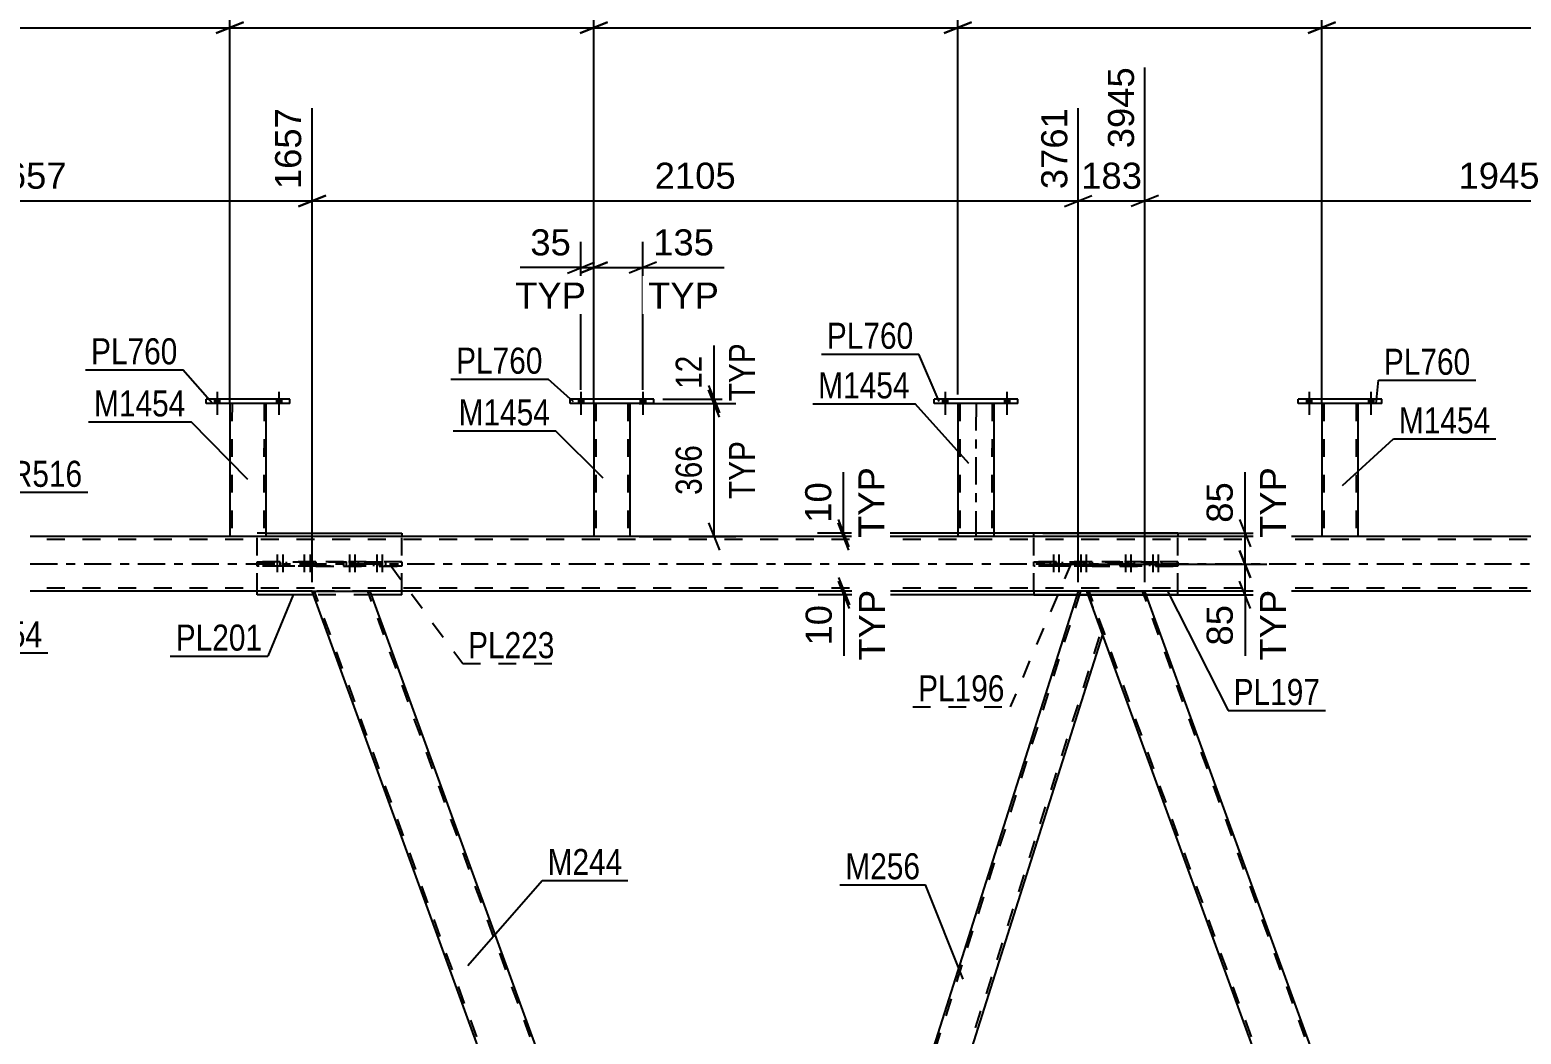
# Model space of a CAD drawing. Header units: millimetres. Extents: x -55 to 786, y -408 to 186.
# Drawn here: x 32 to 195.9, y -51.7 to 58.7 of the extents above; entities that cross this region are included whole.
import ezdxf

# ---------------------------------------------------------------- set-up
doc = ezdxf.new("R2010")
doc.units = ezdxf.units.MM
doc.linetypes.add('DXK_LINE_DOT2', pattern=[3.9198, 1.9599, -1.9599])
doc.linetypes.add('DXK_LINE_DOT3', pattern=[5.9187, 2.979, -0.9799, 0.9799, -0.9799])
doc.styles.add('Arial', font='ARIAL.TTF', dxfattribs={"height": 0.2})
doc.styles.add('Arial Narrow', font='ARIALN.TTF', dxfattribs={"height": 0.2})

# ---------------------------------------------------------------- blocks, each defined once
blk = doc.blocks.new('Bolt-318893114-2693 - 2647')
at = {"color": 1, "linetype": 'DXK_LINE_DOT2'}
for p, q in [((58.83, 0.23), (58.83, -0.25)), ((59.19, 1.03), (59.19, -2.17)), ((59.48, 0.23), (59.48, -0.25)), ((59.55, 0.23), (59.55, -0.25)), ((59.84, 1.03), (59.84, -2.17)), ((60.2, 0.23), (60.2, -0.25)), ((61.82, 0.23), (61.82, -0.25)), ((62.18, 1.03), (62.18, -2.17)), ((62.47, 0.23), (62.47, -0.25)), ((62.54, 0.23), (62.54, -0.25)), ((62.83, 1.03), (62.83, -2.17)), ((63.19, 0.23), (63.19, -0.25))]:
    blk.add_line(p, q, dxfattribs=at)
blk = doc.blocks.new('Part-318893114-2698 - 2647')
at = {"color": 2, "linetype": 'Continuous'}
for p, q in [((142.34, 3), (142.34, 3.39)), ((158.19, 3.39), (142.34, 3.39)), ((158.19, 3.39), (158.19, 3)), ((142.34, -3), (142.34, -3.41)), ((158.19, -3.41), (158.19, -3)), ((142.34, -3.41), (147.1, -3.41)), ((158.19, -3.41), (154.71, -3.41))]:
    blk.add_line(p, q, dxfattribs=at)
at = {"color": 7, "linetype": 'DXK_LINE_DOT2'}
for p, q in [((142.34, -3), (142.34, 3)), ((158.19, 3), (158.19, 2.95)), ((158.19, -3), (158.19, 2.95)), ((154.71, -3.41), (147.1, -3.41))]:
    blk.add_line(p, q, dxfattribs=at)
blk = doc.blocks.new('Bolt-318893114-2700 - 2647')
at = {"color": 1, "linetype": 'DXK_LINE_DOT2'}
for p, q in [((66.78, 0.23), (66.78, -0.25)), ((67.14, 1.03), (67.14, -1.97)), ((67.38, 0.23), (67.38, -0.25)), ((67.5, 0.23), (67.5, -0.25)), ((67.74, 1.03), (67.74, -1.97)), ((68.1, 0.23), (68.1, -0.25)), ((69.8, 0.23), (69.8, -0.25)), ((70.16, 1.03), (70.16, -1.97)), ((70.4, 0.23), (70.4, -0.25)), ((70.52, 0.23), (70.52, -0.25)), ((70.76, 1.03), (70.76, -1.97)), ((71.12, 0.23), (71.12, -0.25))]:
    blk.add_line(p, q, dxfattribs=at)
blk = doc.blocks.new('Bolt-318893114-2701 - 2647')
at = {"linetype": 'Continuous'}
for points in [[(52.32, 17.64), (52.88, 17.64), (52.88, 18.12), (52.32, 18.12)], [(52.32, 17.64), (52.88, 17.64), (52.88, 18.12), (52.32, 18.12)], [(59.12, 17.64), (59.68, 17.64), (59.68, 18.12), (59.12, 18.12)], [(59.12, 17.64), (59.68, 17.64), (59.68, 18.12), (59.12, 18.12)]]:
    blk.add_hatch(color=1, dxfattribs=at).paths.add_polyline_path(points)
at = {"color": 1, "linetype": 'Continuous'}
for p, q in [((52.32, 18.12), (52.32, 17.64)), ((52.32, 18.12), (52.32, 17.64)), ((52.6, 18.92), (52.6, 16.4)), ((52.6, 18.92), (52.6, 16.4)), ((52.88, 18.12), (52.88, 17.64)), ((52.88, 18.12), (52.88, 17.64)), ((59.12, 18.12), (59.12, 17.64)), ((59.12, 18.12), (59.12, 17.64)), ((59.4, 18.92), (59.4, 16.4)), ((59.4, 18.92), (59.4, 16.4)), ((59.68, 18.12), (59.68, 17.64)), ((59.68, 18.12), (59.68, 17.64))]:
    blk.add_line(p, q, dxfattribs=at)
blk = doc.blocks.new('Bolt-318893114-2702 - 2647')
at = {"color": 1, "linetype": 'DXK_LINE_DOT2'}
for p, q in [((144.14, 0.23), (144.14, -0.25)), ((144.5, 1.03), (144.5, -2.17)), ((144.75, 0.23), (144.75, -0.25)), ((144.86, 0.23), (144.86, -0.25)), ((145.11, 1.03), (145.11, -2.17)), ((145.47, 0.23), (145.47, -0.25)), ((147.16, 0.23), (147.16, -0.25)), ((147.52, 1.03), (147.52, -2.17)), ((147.76, 0.23), (147.76, -0.25)), ((147.88, 0.23), (147.88, -0.25)), ((148.12, 1.03), (148.12, -2.17)), ((148.48, 0.23), (148.48, -0.25))]:
    blk.add_line(p, q, dxfattribs=at)
blk = doc.blocks.new('Bolt-318893114-2703 - 2647')
at = {"linetype": 'Continuous'}
for points in [[(92.31, 17.64), (92.87, 17.64), (92.87, 18.12), (92.31, 18.12)], [(92.31, 17.64), (92.87, 17.64), (92.87, 18.12), (92.31, 18.12)], [(99.11, 17.64), (99.67, 17.64), (99.67, 18.12), (99.11, 18.12)], [(99.11, 17.64), (99.67, 17.64), (99.67, 18.12), (99.11, 18.12)]]:
    blk.add_hatch(color=1, dxfattribs=at).paths.add_polyline_path(points)
at = {"color": 1, "linetype": 'Continuous'}
for p, q in [((92.31, 18.12), (92.31, 17.64)), ((92.31, 18.12), (92.31, 17.64)), ((92.59, 18.92), (92.59, 16.4)), ((92.59, 18.92), (92.59, 16.4)), ((92.87, 18.12), (92.87, 17.64)), ((92.87, 18.12), (92.87, 17.64)), ((99.11, 18.12), (99.11, 17.64)), ((99.11, 18.12), (99.11, 17.64)), ((99.39, 18.92), (99.39, 16.4)), ((99.39, 18.92), (99.39, 16.4)), ((99.67, 18.12), (99.67, 17.64)), ((99.67, 18.12), (99.67, 17.64))]:
    blk.add_line(p, q, dxfattribs=at)
blk = doc.blocks.new('Bolt-318893114-2705 - 2647')
at = {"linetype": 'Continuous'}
for points in [[(132.32, 17.64), (132.88, 17.64), (132.88, 18.12), (132.32, 18.12)], [(132.32, 17.64), (132.88, 17.64), (132.88, 18.12), (132.32, 18.12)], [(139.12, 17.64), (139.68, 17.64), (139.68, 18.12), (139.12, 18.12)], [(139.12, 17.64), (139.68, 17.64), (139.68, 18.12), (139.12, 18.12)]]:
    blk.add_hatch(color=1, dxfattribs=at).paths.add_polyline_path(points)
at = {"color": 1, "linetype": 'Continuous'}
for p, q in [((132.32, 18.12), (132.32, 17.64)), ((132.32, 18.12), (132.32, 17.64)), ((132.6, 18.92), (132.6, 16.4)), ((132.6, 18.92), (132.6, 16.4)), ((132.88, 18.12), (132.88, 17.64)), ((132.88, 18.12), (132.88, 17.64)), ((139.12, 18.12), (139.12, 17.64)), ((139.12, 18.12), (139.12, 17.64)), ((139.4, 18.92), (139.4, 16.4)), ((139.4, 18.92), (139.4, 16.4)), ((139.68, 18.12), (139.68, 17.64)), ((139.68, 18.12), (139.68, 17.64))]:
    blk.add_line(p, q, dxfattribs=at)
blk = doc.blocks.new('Bolt-318893114-2710 - 2647')
at = {"color": 1, "linetype": 'DXK_LINE_DOT2'}
for p, q in [((152.05, 0.23), (152.05, -0.25)), ((152.41, 1.03), (152.41, -1.97)), ((152.65, 0.23), (152.65, -0.25)), ((152.77, 0.23), (152.77, -0.25)), ((153.01, 1.03), (153.01, -1.97)), ((153.37, 0.23), (153.37, -0.25)), ((155.07, 0.23), (155.07, -0.25)), ((155.43, 1.03), (155.43, -1.97)), ((155.67, 0.23), (155.67, -0.25)), ((155.79, 0.23), (155.79, -0.25)), ((156.03, 1.03), (156.03, -1.97)), ((156.39, 0.23), (156.39, -0.25))]:
    blk.add_line(p, q, dxfattribs=at)
blk = doc.blocks.new('Part-318893114-2761 - 2647')
at = {"color": 2, "linetype": 'Continuous'}
for p, q in [((147.23, -3), (111.01, -117.23)), ((149.91, -7.77), (113.69, -122))]:
    blk.add_line(p, q, dxfattribs=at)
at = {"color": 7, "linetype": 'DXK_LINE_DOT2'}
for p, q in [((147.48, -3), (111.14, -117.6)), ((148.18, -3), (147.23, -3)), ((148.18, -3), (149.91, -7.77)), ((113.44, -122), (149.78, -7.4)), ((112.74, -122), (111.01, -117.23)), ((113.69, -122), (112.74, -122))]:
    blk.add_line(p, q, dxfattribs=at)
blk = doc.blocks.new('Part-318893114-2776 - 2647')
at = {"color": 7, "linetype": 'DXK_LINE_DOT2'}
for p, q in [((57.99, 3.39), (57.01, 3.39)), ((57.01, -3), (57.01, 3.39)), ((72.92, -3), (72.92, 3)), ((69.58, -3.41), (63.19, -3.41))]:
    blk.add_line(p, q, dxfattribs=at)
at = {"color": 2, "linetype": 'Continuous'}
for p, q in [((57.99, 3.39), (72.92, 3.39)), ((72.92, 3.39), (72.92, 3)), ((57.01, -3.41), (57.01, -3)), ((72.92, -3.41), (72.92, -3)), ((63.19, -3.41), (57.01, -3.41)), ((72.92, -3.41), (69.58, -3.41))]:
    blk.add_line(p, q, dxfattribs=at)
blk = doc.blocks.new('Part-318893114-2902 - 2647')
at = {"color": 2, "linetype": 'Continuous'}
for p, q in [((106.36, -122), (63.04, -3)), ((63.04, -3), (69.43, -3)), ((112.74, -122), (69.43, -3)), ((112.7, -122), (106.36, -122)), ((112.74, -122), (112.7, -122))]:
    blk.add_line(p, q, dxfattribs=at)
at = {"color": 7, "linetype": 'DXK_LINE_DOT2'}
for p, q in [((106.61, -122), (63.3, -3)), ((112.49, -122), (69.17, -3))]:
    blk.add_line(p, q, dxfattribs=at)
blk = doc.blocks.new('Part-318893114-2781 - 2647')
at = {"color": 7, "linetype": 'DXK_LINE_DOT2'}
for p, q in [((57.01, 0.23), (72.92, 0.23)), ((63.47, 0.23), (57.01, 0.23)), ((57.01, 0.23), (57.01, 0.23)), ((57.01, -0.25), (57.01, 0.23)), ((66.51, 0.23), (63.47, 0.23)), ((63.47, 0.23), (63.47, -0.25)), ((72.92, 0.23), (66.51, 0.23)), ((66.51, 0.23), (66.51, -0.25)), ((72.92, 0.23), (72.92, 0.23)), ((72.92, 0.23), (72.92, -0.25)), ((72.92, -0.25), (57.01, -0.25)), ((63.47, -0.25), (57.01, -0.25)), ((63.47, -0.25), (66.51, -0.25)), ((66.51, -0.25), (72.92, -0.25))]:
    blk.add_line(p, q, dxfattribs=at)
blk = doc.blocks.new('Part-318893114-2786 - 2647')
at = {"color": 7, "linetype": 'DXK_LINE_DOT2'}
for p, q in [((142.34, 0.23), (158.19, 0.23)), ((148.75, 0.23), (142.34, 0.23)), ((142.34, 0.23), (142.34, 0.23)), ((142.34, -0.25), (142.34, 0.23)), ((151.79, 0.23), (148.75, 0.23)), ((148.75, 0.23), (148.75, -0.25)), ((158.19, 0.23), (151.79, 0.23)), ((151.79, 0.23), (151.79, -0.25)), ((158.19, 0.23), (158.19, 0.23)), ((158.19, 0.23), (158.19, -0.25)), ((158.19, -0.25), (142.34, -0.25)), ((148.75, -0.25), (142.34, -0.25)), ((148.75, -0.25), (151.79, -0.25)), ((151.79, -0.25), (158.19, -0.25))]:
    blk.add_line(p, q, dxfattribs=at)
blk = doc.blocks.new('Bolt-318893114-2932 - 2647')
at = {"linetype": 'Continuous'}
for points in [[(172.32, 17.64), (172.88, 17.64), (172.88, 18.12), (172.32, 18.12)], [(172.32, 17.64), (172.88, 17.64), (172.88, 18.12), (172.32, 18.12)], [(179.12, 17.64), (179.68, 17.64), (179.68, 18.12), (179.12, 18.12)], [(179.12, 17.64), (179.68, 17.64), (179.68, 18.12), (179.12, 18.12)]]:
    blk.add_hatch(color=1, dxfattribs=at).paths.add_polyline_path(points)
at = {"color": 1, "linetype": 'Continuous'}
for p, q in [((172.32, 18.12), (172.32, 17.64)), ((172.32, 18.12), (172.32, 17.64)), ((172.6, 18.92), (172.6, 16.4)), ((172.6, 18.92), (172.6, 16.4)), ((172.88, 18.12), (172.88, 17.64)), ((172.88, 18.12), (172.88, 17.64)), ((179.12, 18.12), (179.12, 17.64)), ((179.12, 18.12), (179.12, 17.64)), ((179.4, 18.92), (179.4, 16.4)), ((179.4, 18.92), (179.4, 16.4)), ((179.68, 18.12), (179.68, 17.64)), ((179.68, 18.12), (179.68, 17.64))]:
    blk.add_line(p, q, dxfattribs=at)
blk = doc.blocks.new('Part-318893114-2837 - 2647')
at = {"color": 2, "linetype": 'Continuous'}
for p, q in [((134, 17.64), (133.99, 3)), ((137.99, 3), (138, 17.64))]:
    blk.add_line(p, q, dxfattribs=at)
at = {"color": 7, "linetype": 'DXK_LINE_DOT2'}
for p, q in [((138, 17.64), (134, 17.64)), ((134.24, 17.64), (134.23, 3)), ((137.76, 17.64), (137.75, 3)), ((137.99, 3), (133.99, 3)), ((137.99, 3), (137.99, 3)), ((137.99, 3), (137.99, 3))]:
    blk.add_line(p, q, dxfattribs=at)
at = {"color": 7, "linetype": 'DXK_LINE_DOT3'}
blk.add_line((136, 17.64), (135.99, 3), dxfattribs=at)
blk = doc.blocks.new('Part-318893114-2907 - 2647')
at = {"color": 2, "linetype": 'Continuous'}
for p, q in [((191.49, -122), (148.18, -3)), ((148.18, -3), (154.56, -3)), ((197.88, -122), (154.56, -3)), ((197.84, -122), (191.49, -122)), ((197.88, -122), (197.84, -122))]:
    blk.add_line(p, q, dxfattribs=at)
at = {"color": 7, "linetype": 'DXK_LINE_DOT2'}
for p, q in [((191.75, -122), (148.43, -3)), ((197.62, -122), (154.31, -3))]:
    blk.add_line(p, q, dxfattribs=at)
blk = doc.blocks.new('Part-318893114-3091 - 2647')
at = {"color": 2, "linetype": 'Continuous'}
for p, q in [((54, 17.64), (53.99, 3)), ((57.99, 3), (58, 17.64))]:
    blk.add_line(p, q, dxfattribs=at)
at = {"color": 7, "linetype": 'DXK_LINE_DOT2'}
for p, q in [((58, 17.64), (54, 17.64)), ((54.24, 17.64), (54.23, 3)), ((57.76, 17.64), (57.75, 3)), ((57.99, 3), (53.99, 3)), ((57.99, 3), (57.99, 3)), ((57.99, 3), (57.99, 3))]:
    blk.add_line(p, q, dxfattribs=at)
blk = doc.blocks.new('Part-318893114-3096 - 2647')
at = {"color": 2, "linetype": 'Continuous'}
for p, q in [((91.39, 17.64), (91.39, 18.12)), ((100.59, 18.12), (91.39, 18.12)), ((100.59, 17.64), (100.59, 18.12)), ((100.59, 17.64), (91.39, 17.64))]:
    blk.add_line(p, q, dxfattribs=at)
blk = doc.blocks.new('Part-318893114-3101 - 2647')
at = {"color": 2, "linetype": 'Continuous'}
for p, q in [((93.99, 17.64), (93.99, 3)), ((97.99, 3), (97.99, 17.64))]:
    blk.add_line(p, q, dxfattribs=at)
at = {"color": 7, "linetype": 'DXK_LINE_DOT2'}
for p, q in [((97.99, 17.64), (93.99, 17.64)), ((94.23, 17.64), (94.23, 3)), ((97.75, 17.64), (97.75, 3)), ((97.99, 3), (93.99, 3)), ((97.99, 3), (97.99, 3)), ((97.99, 3), (97.99, 3))]:
    blk.add_line(p, q, dxfattribs=at)
blk = doc.blocks.new('Part-318893114-3106 - 2647')
at = {"color": 2, "linetype": 'Continuous'}
for p, q in [((171.4, 17.64), (171.4, 18.12)), ((180.6, 18.12), (171.4, 18.12)), ((180.6, 17.64), (180.6, 18.12)), ((180.6, 17.64), (171.4, 17.64))]:
    blk.add_line(p, q, dxfattribs=at)
blk = doc.blocks.new('Part-318893114-3114 - 2647')
at = {"color": 2, "linetype": 'Continuous'}
for p, q in [((174, 17.64), (174, 3)), ((178, 3), (178, 17.64))]:
    blk.add_line(p, q, dxfattribs=at)
at = {"color": 7, "linetype": 'DXK_LINE_DOT2'}
for p, q in [((178, 17.64), (174, 17.64)), ((174.24, 17.64), (174.24, 3)), ((177.76, 17.64), (177.76, 3)), ((178, 3), (174, 3)), ((178, 3), (178, 3)), ((178, 3), (178, 3))]:
    blk.add_line(p, q, dxfattribs=at)
blk = doc.blocks.new('Part-318893114-3158 - 2647')
at = {"color": 2, "linetype": 'Continuous'}
for p, q in [((51.4, 17.64), (51.4, 18.12)), ((60.6, 18.12), (51.4, 18.12)), ((60.6, 17.64), (60.6, 18.12)), ((60.6, 17.64), (51.4, 17.64))]:
    blk.add_line(p, q, dxfattribs=at)
blk = doc.blocks.new('Part-318893114-3189 - 2647')
at = {"color": 2, "linetype": 'Continuous'}
for p, q in [((698.22, 3), (32.07, 3)), ((63.04, -3), (32.07, -3)), ((148.18, -3), (69.43, -3)), ((233.31, -3), (154.56, -3))]:
    blk.add_line(p, q, dxfattribs=at)
at = {"color": 7, "linetype": 'DXK_LINE_DOT2'}
for p, q in [((702.22, 2.68), (32.07, 2.68)), ((702.22, -2.68), (32.07, -2.68)), ((69.43, -3), (63.04, -3)), ((154.56, -3), (148.18, -3))]:
    blk.add_line(p, q, dxfattribs=at)
at = {"color": 7, "linetype": 'DXK_LINE_DOT3'}
blk.add_line((32.07, 0), (712.22, 0), dxfattribs=at)
blk = doc.blocks.new('Part-318893114-3221 - 2647')
at = {"color": 2, "linetype": 'Continuous'}
for p, q in [((131.4, 17.64), (131.4, 18.12)), ((140.6, 18.12), (131.4, 18.12)), ((140.6, 17.64), (140.6, 18.12)), ((140.6, 17.64), (131.4, 17.64))]:
    blk.add_line(p, q, dxfattribs=at)
blk = doc.blocks.new('StraightDimension-318893114-4380 - 2647')
at = {"color": 7, "linetype": 'Continuous'}
for p, q in [((93.99, 17.62), (93.99, 69.15)), ((134, 18.64), (134, 69.15)), ((95.49, 59.55), (92.49, 58.35)), ((132.5, 58.35), (135.5, 59.55)), ((93.99, 58.95), (134, 58.95))]:
    blk.add_line(p, q, dxfattribs=at)
at = {"color": 0, "linetype": 'Continuous'}
blk.add_wipeout([(133.4, 69.75), (129.2, 69.75), (129.2, 59.65), (133.4, 59.65)], dxfattribs=at)
at = {"color": 0}
blk.add_wipeout([(119.04, 59.7), (119.04, 63.9), (108.95, 63.9), (108.95, 59.7)], dxfattribs=at)
at = {"color": 3, "linetype": 'Continuous', "style": 'Arial'}
blk.add_text('3430', height=2.865, rotation=90.0002, dxfattribs=at).set_placement((132.8, 60.25))
at = {"color": 3, "style": 'Arial'}
blk.add_text('1000', height=2.865, dxfattribs=at).set_placement((109.55, 60.3))
blk = doc.blocks.new('StraightDimension-318893114-3554 - 2647')
at = {"color": 7, "linetype": 'Continuous'}
for p, q in [((154.56, -2), (154.56, 54.59)), ((147.23, -2), (147.23, 50.09)), ((145.73, 39.3), (148.73, 40.5)), ((147.23, 39.9), (154.56, 39.9)), ((156.06, 40.5), (153.06, 39.3))]:
    blk.add_line(p, q, dxfattribs=at)
at = {"color": 0}
blk.add_wipeout([(154.83, 40.65), (154.83, 44.85), (146.96, 44.85), (146.96, 40.65)], dxfattribs=at)
at = {"color": 3, "style": 'Arial'}
blk.add_text('183', height=2.865, dxfattribs=at).set_placement((147.56, 41.25))
at = {"color": 0, "linetype": 'Continuous'}
blk.add_wipeout([(153.96, 55.19), (149.76, 55.19), (149.76, 45.1), (153.96, 45.1)], dxfattribs=at)
at = {"color": 3, "linetype": 'Continuous', "style": 'Arial'}
blk.add_text('3945', height=2.865, rotation=90.0002, dxfattribs=at).set_placement((153.36, 45.7))
blk = doc.blocks.new('StraightDimension-318893114-3783 - 2647')
at = {"color": 7, "linetype": 'Continuous'}
for p, q in [((14.01, 18.12), (-36.25, 18.12)), ((-32.8, 16.62), (-34, 19.62)), ((-33.4, -132.6), (-33.4, 18.12)), ((-34, -131.1), (-32.8, -134.1)), ((40.47, -132.6), (-36.25, -132.6))]:
    blk.add_line(p, q, dxfattribs=at)
at = {"color": 0}
blk.add_wipeout([(-34.15, -52.19), (-38.35, -52.19), (-38.35, -62.29), (-34.15, -62.29)], dxfattribs=at)
at = {"color": 3, "style": 'Arial'}
blk.add_text('3768', height=2.865, rotation=90.0002, dxfattribs=at).set_placement((-34.75, -61.69))
blk = doc.blocks.new('StraightDimension-318893114-3527 - 2647')
at = {"color": 7, "linetype": 'Continuous'}
for p, q in [((63.04, -2), (63.04, 50.09)), ((0.16, 4), (0.16, 43.42)), ((1.66, 40.5), (-1.34, 39.3)), ((0.16, 39.9), (63.04, 39.9)), ((61.54, 39.3), (64.54, 40.5))]:
    blk.add_line(p, q, dxfattribs=at)
at = {"color": 0, "linetype": 'Continuous'}
for points in [[(62.44, 50.69), (58.24, 50.69), (58.24, 40.6), (62.44, 40.6)], [(-0.44, 44.02), (-4.64, 44.02), (-4.64, 40.6), (-0.44, 40.6)]]:
    blk.add_wipeout(points, dxfattribs=at)
at = {"color": 0}
blk.add_wipeout([(36.65, 40.65), (36.65, 44.85), (26.56, 44.85), (26.56, 40.65)], dxfattribs=at)
at = {"color": 3, "linetype": 'Continuous', "style": 'Arial'}
for s, height, p in [('1657', 2.865, (61.84, 41.2)), ('0', 2.87, (-1.04, 41.2))]:
    blk.add_text(s, height=height, rotation=90.0002, dxfattribs=at).set_placement(p)
at = {"color": 3, "style": 'Arial'}
blk.add_text('1657', height=2.865, dxfattribs=at).set_placement((27.16, 41.25))
blk = doc.blocks.new('StraightDimension-318893114-3861 - 2647')
at = {"color": 7, "linetype": 'Continuous'}
for p, q in [((-26.33, -1.5), (-27.53, 1.5)), ((-1.64, 0), (-29.78, 0)), ((-26.93, -125), (-26.93, 0)), ((-27.53, -123.5), (-26.33, -126.5)), ((40.47, -125), (-29.78, -125))]:
    blk.add_line(p, q, dxfattribs=at)
at = {"color": 0}
blk.add_wipeout([(-27.68, -57.45), (-31.88, -57.45), (-31.88, -67.55), (-27.68, -67.55)], dxfattribs=at)
at = {"color": 3, "style": 'Arial'}
blk.add_text('3125', height=2.865, rotation=90.0002, dxfattribs=at).set_placement((-28.28, -66.95))
blk = doc.blocks.new('StraightDimension-318893114-3923 - 2647')
at = {"color": 7, "linetype": 'Continuous'}
for p, q in [((0.16, -4), (0.16, -64.84)), ((42.27, -121), (42.27, -59.59)), ((1.66, -61.84), (-1.34, -63.04)), ((40.77, -63.04), (43.77, -61.84)), ((0.16, -62.44), (42.27, -62.44))]:
    blk.add_line(p, q, dxfattribs=at)
at = {"color": 0}
blk.add_wipeout([(26.26, -61.69), (26.26, -57.49), (16.17, -57.49), (16.17, -61.69)], dxfattribs=at)
at = {"color": 3, "style": 'Arial'}
blk.add_text('1137', height=2.865, dxfattribs=at).set_placement((16.77, -61.09))
blk = doc.blocks.new('StraightDimension-318893114-4298 - 2647')
at = {"color": 7, "linetype": 'Continuous'}
for p, q in [((164.96, 1.48), (166.16, -1.52)), ((143.34, -0.02), (167.96, -0.02)), ((165.56, -3.41), (165.56, -0.02)), ((166.16, -4.91), (164.96, -1.91)), ((143.34, -3.41), (167.96, -3.41))]:
    blk.add_line(p, q, dxfattribs=at)
at = {"color": 0, "linetype": 'Continuous'}
blk.add_wipeout([(170.66, -2.27), (166.46, -2.27), (166.46, -11.24), (170.66, -11.24)], dxfattribs=at)
at = {"color": 0}
blk.add_wipeout([(164.81, -3.93), (160.61, -3.93), (160.61, -9.58), (164.81, -9.58)], dxfattribs=at)
at = {"color": 7, "linetype": 'Continuous'}
blk.add_line((165.56, -3.41), (165.56, -10.11), dxfattribs=at)
blk.add_line((165.56, -3.41), (165.56, -10.11), dxfattribs=at)
at = {"color": 3, "linetype": 'Continuous', "style": 'Arial'}
blk.add_text('TYP', height=2.865, rotation=90.0002, dxfattribs=at).set_placement((170.06, -10.64))
at = {"color": 3, "style": 'Arial'}
blk.add_text('85', height=2.865, rotation=90.0002, dxfattribs=at).set_placement((164.21, -8.98))
blk = doc.blocks.new('StraightDimension-318893114-4400 - 2647')
at = {"color": 7, "linetype": 'Continuous'}
for p, q in [((174, 17.62), (174, 69.15)), ((213.99, 16.31), (213.99, 69.15)), ((175.5, 59.55), (172.5, 58.35)), ((212.49, 58.35), (215.49, 59.55)), ((174, 58.95), (213.99, 58.95))]:
    blk.add_line(p, q, dxfattribs=at)
at = {"color": 0, "linetype": 'Continuous'}
blk.add_wipeout([(213.39, 69.75), (209.19, 69.75), (209.19, 59.65), (213.39, 59.65)], dxfattribs=at)
at = {"color": 0}
blk.add_wipeout([(199.04, 59.7), (199.04, 63.9), (188.95, 63.9), (188.95, 59.7)], dxfattribs=at)
at = {"color": 3, "linetype": 'Continuous', "style": 'Arial'}
blk.add_text('5430', height=2.865, rotation=90.0002, dxfattribs=at).set_placement((212.79, 60.25))
at = {"color": 3, "style": 'Arial'}
blk.add_text('1000', height=2.865, dxfattribs=at).set_placement((189.55, 60.3))
blk = doc.blocks.new('StraightDimension-318893114-4290 - 2647')
at = {"color": 7, "linetype": 'Continuous'}
for p, q in [((143.34, 3.39), (167.96, 3.39)), ((164.96, 4.89), (166.16, 1.89)), ((165.56, -0.02), (165.56, 3.39)), ((166.16, -1.52), (164.96, 1.48)), ((143.34, -0.02), (167.96, -0.02))]:
    blk.add_line(p, q, dxfattribs=at)
at = {"color": 0, "linetype": 'Continuous'}
blk.add_wipeout([(170.66, 11.23), (166.46, 11.23), (166.46, 2.25), (170.66, 2.25)], dxfattribs=at)
at = {"color": 0}
blk.add_wipeout([(164.81, 9.56), (160.61, 9.56), (160.61, 3.92), (164.81, 3.92)], dxfattribs=at)
at = {"color": 7, "linetype": 'Continuous'}
blk.add_line((165.56, 3.39), (165.56, 10.09), dxfattribs=at)
blk.add_line((165.56, 3.39), (165.56, 10.09), dxfattribs=at)
at = {"color": 3, "linetype": 'Continuous', "style": 'Arial'}
blk.add_text('TYP', height=2.865, rotation=90.0002, dxfattribs=at).set_placement((170.06, 2.85))
at = {"color": 3, "style": 'Arial'}
blk.add_text('85', height=2.865, rotation=90.0002, dxfattribs=at).set_placement((164.21, 4.52))
blk = doc.blocks.new('StraightDimension-318893114-3457 - 2647')
at = {"color": 7, "linetype": 'Continuous'}
for p, q in [((93.99, 18.64), (93.99, 35.42)), ((99.39, 19.12), (99.39, 35.42)), ((92.49, 31.97), (95.49, 33.17)), ((100.89, 33.17), (97.89, 31.97)), ((93.99, 32.57), (99.39, 32.57))]:
    blk.add_line(p, q, dxfattribs=at)
at = {"color": 0}
blk.add_wipeout([(107.79, 33.32), (107.79, 37.52), (99.92, 37.52), (99.92, 33.32)], dxfattribs=at)
at = {"color": 0, "linetype": 'Continuous'}
blk.add_wipeout([(108.34, 27.47), (108.34, 31.67), (99.36, 31.67), (99.36, 27.47)], dxfattribs=at)
at = {"color": 7, "linetype": 'Continuous'}
blk.add_line((99.39, 32.57), (108.31, 32.57), dxfattribs=at)
blk.add_line((99.39, 32.57), (108.31, 32.57), dxfattribs=at)
at = {"color": 3, "style": 'Arial'}
blk.add_text('135', height=2.865, dxfattribs=at).set_placement((100.52, 33.92))
at = {"color": 3, "linetype": 'Continuous', "style": 'Arial'}
blk.add_text('TYP', height=2.865, dxfattribs=at).set_placement((99.96, 28.07))
blk = doc.blocks.new('StraightDimension-318893114-3467 - 2647')
at = {"color": 7, "linetype": 'Continuous'}
for p, q in [((92.59, 19.12), (92.59, 35.42)), ((93.99, 18.64), (93.99, 35.42)), ((91.09, 31.97), (94.09, 33.17)), ((95.49, 33.17), (92.49, 31.97)), ((92.59, 32.57), (93.99, 32.57))]:
    blk.add_line(p, q, dxfattribs=at)
at = {"color": 0}
blk.add_wipeout([(92.07, 33.32), (92.07, 37.52), (86.42, 37.52), (86.42, 33.32)], dxfattribs=at)
at = {"color": 0, "linetype": 'Continuous'}
blk.add_wipeout([(93.73, 27.47), (93.73, 31.67), (84.75, 31.67), (84.75, 27.47)], dxfattribs=at)
at = {"color": 7, "linetype": 'Continuous'}
blk.add_line((92.59, 32.57), (85.89, 32.57), dxfattribs=at)
blk.add_line((92.59, 32.57), (85.89, 32.57), dxfattribs=at)
at = {"color": 3, "style": 'Arial'}
blk.add_text('35', height=2.865, dxfattribs=at).set_placement((87.02, 33.92))
at = {"color": 3, "linetype": 'Continuous', "style": 'Arial'}
blk.add_text('TYP', height=2.865, dxfattribs=at).set_placement((85.35, 28.07))
blk = doc.blocks.new('StraightDimension-318893114-3478 - 2647')
at = {"color": 7, "linetype": 'Continuous'}
for p, q in [((157.19, 3.39), (118.59, 3.39)), ((120.84, 4.89), (122.04, 1.89)), ((122.04, 1.5), (120.84, 4.5)), ((121.44, 3), (121.44, 3.39)), ((157.19, 3), (118.59, 3))]:
    blk.add_line(p, q, dxfattribs=at)
at = {"color": 0, "linetype": 'Continuous'}
blk.add_wipeout([(126.54, 11.23), (122.34, 11.23), (122.34, 2.25), (126.54, 2.25)], dxfattribs=at)
at = {"color": 0}
blk.add_wipeout([(120.69, 9.56), (116.49, 9.56), (116.49, 3.92), (120.69, 3.92)], dxfattribs=at)
at = {"color": 7, "linetype": 'Continuous'}
blk.add_line((121.44, 3.39), (121.44, 10.09), dxfattribs=at)
blk.add_line((121.44, 3.39), (121.44, 10.09), dxfattribs=at)
at = {"color": 3, "linetype": 'Continuous', "style": 'Arial'}
blk.add_text('TYP', height=2.865, rotation=90.0002, dxfattribs=at).set_placement((125.94, 2.85))
at = {"color": 3, "style": 'Arial'}
blk.add_text('10', height=2.865, rotation=90.0002, dxfattribs=at).set_placement((120.09, 4.52))
blk = doc.blocks.new('StraightDimension-318893114-3537 - 2647')
at = {"color": 7, "linetype": 'Continuous'}
for p, q in [((63.04, -2), (63.04, 50.09)), ((147.23, -2), (147.23, 50.09)), ((64.54, 40.5), (61.54, 39.3)), ((63.04, 39.9), (147.23, 39.9)), ((145.73, 39.3), (148.73, 40.5))]:
    blk.add_line(p, q, dxfattribs=at)
at = {"color": 0, "linetype": 'Continuous'}
blk.add_wipeout([(146.63, 50.69), (142.43, 50.69), (142.43, 40.6), (146.63, 40.6)], dxfattribs=at)
at = {"color": 0}
blk.add_wipeout([(110.19, 40.65), (110.19, 44.85), (100.09, 44.85), (100.09, 40.65)], dxfattribs=at)
at = {"color": 3, "linetype": 'Continuous', "style": 'Arial'}
blk.add_text('3761', height=2.865, rotation=90.0002, dxfattribs=at).set_placement((146.03, 41.2))
at = {"color": 3, "style": 'Arial'}
blk.add_text('2105', height=2.865, dxfattribs=at).set_placement((100.69, 41.25))
blk = doc.blocks.new('StraightDimension-318893114-3573 - 2647')
at = {"color": 7, "linetype": 'Continuous'}
for p, q in [((154.56, -2), (154.56, 54.59)), ((232.37, -2), (232.37, 50.09)), ((156.06, 40.5), (153.06, 39.3)), ((154.56, 39.9), (232.37, 39.9)), ((230.87, 39.3), (233.87, 40.5))]:
    blk.add_line(p, q, dxfattribs=at)
at = {"color": 0, "linetype": 'Continuous'}
blk.add_wipeout([(231.77, 50.69), (227.57, 50.69), (227.57, 40.6), (231.77, 40.6)], dxfattribs=at)
at = {"color": 0}
blk.add_wipeout([(198.51, 40.65), (198.51, 44.85), (188.42, 44.85), (188.42, 40.65)], dxfattribs=at)
at = {"color": 3, "linetype": 'Continuous', "style": 'Arial'}
blk.add_text('5890', height=2.865, rotation=90.0002, dxfattribs=at).set_placement((231.17, 41.2))
at = {"color": 3, "style": 'Arial'}
blk.add_text('1945', height=2.865, dxfattribs=at).set_placement((189.02, 41.25))
blk = doc.blocks.new('StraightDimension-318893114-3880 - 2647')
at = {"color": 7, "linetype": 'Continuous'}
for p, q in [((120.89, -1.5), (122.09, -4.5)), ((157.19, -3), (118.64, -3)), ((122.09, -4.91), (120.89, -1.91)), ((121.49, -3.41), (121.49, -3)), ((157.19, -3.41), (118.64, -3.41))]:
    blk.add_line(p, q, dxfattribs=at)
at = {"color": 0, "linetype": 'Continuous'}
blk.add_wipeout([(126.59, -2.27), (122.39, -2.27), (122.39, -11.24), (126.59, -11.24)], dxfattribs=at)
at = {"color": 0}
blk.add_wipeout([(120.74, -3.93), (116.54, -3.93), (116.54, -9.58), (120.74, -9.58)], dxfattribs=at)
at = {"color": 7, "linetype": 'Continuous'}
blk.add_line((121.49, -3.41), (121.49, -10.11), dxfattribs=at)
blk.add_line((121.49, -3.41), (121.49, -10.11), dxfattribs=at)
at = {"color": 3, "linetype": 'Continuous', "style": 'Arial'}
blk.add_text('TYP', height=2.865, rotation=90.0002, dxfattribs=at).set_placement((125.99, -10.64))
at = {"color": 3, "style": 'Arial'}
blk.add_text('10', height=2.865, rotation=90.0002, dxfattribs=at).set_placement((120.14, -8.98))
blk = doc.blocks.new('StraightDimension-318893114-4390 - 2647')
at = {"color": 7, "linetype": 'Continuous'}
for p, q in [((134, 18.64), (134, 69.15)), ((174, 17.62), (174, 69.15)), ((135.5, 59.55), (132.5, 58.35)), ((172.5, 58.35), (175.5, 59.55)), ((134, 58.95), (174, 58.95))]:
    blk.add_line(p, q, dxfattribs=at)
at = {"color": 0, "linetype": 'Continuous'}
blk.add_wipeout([(173.4, 69.75), (169.2, 69.75), (169.2, 59.65), (173.4, 59.65)], dxfattribs=at)
at = {"color": 0}
blk.add_wipeout([(159.05, 59.7), (159.05, 63.9), (148.95, 63.9), (148.95, 59.7)], dxfattribs=at)
at = {"color": 3, "linetype": 'Continuous', "style": 'Arial'}
blk.add_text('4431', height=2.865, rotation=90.0002, dxfattribs=at).set_placement((172.8, 60.25))
at = {"color": 3, "style": 'Arial'}
blk.add_text('1000', height=2.865, dxfattribs=at).set_placement((149.55, 60.3))
blk = doc.blocks.new('StraightDimension-318893114-4360 - 2647')
at = {"color": 7, "linetype": 'Continuous'}
for p, q in [((17.37, 18.24), (17.37, 71.42)), ((54, 17.62), (54, 69.15)), ((18.87, 59.55), (15.87, 58.35)), ((52.5, 58.35), (55.5, 59.55)), ((17.37, 58.95), (54, 58.95))]:
    blk.add_line(p, q, dxfattribs=at)
at = {"color": 0, "linetype": 'Continuous'}
blk.add_wipeout([(53.4, 69.75), (49.2, 69.75), (49.2, 59.65), (53.4, 59.65)], dxfattribs=at)
at = {"color": 0}
blk.add_wipeout([(40.73, 59.7), (40.73, 63.9), (30.64, 63.9), (30.64, 59.7)], dxfattribs=at)
at = {"color": 3, "linetype": 'Continuous', "style": 'Arial'}
blk.add_text('1430', height=2.865, rotation=90.0002, dxfattribs=at).set_placement((52.8, 60.25))
at = {"color": 3, "style": 'Arial'}
blk.add_text('1000', height=2.865, dxfattribs=at).set_placement((31.24, 60.3))
blk = doc.blocks.new('StraightDimension-318893114-4370 - 2647')
at = {"color": 7, "linetype": 'Continuous'}
for p, q in [((54, 17.62), (54, 69.15)), ((93.99, 17.62), (93.99, 69.15)), ((55.5, 59.55), (52.5, 58.35)), ((92.49, 58.35), (95.49, 59.55)), ((54, 58.95), (93.99, 58.95))]:
    blk.add_line(p, q, dxfattribs=at)
at = {"color": 0, "linetype": 'Continuous'}
blk.add_wipeout([(93.39, 69.75), (89.19, 69.75), (89.19, 59.65), (93.39, 59.65)], dxfattribs=at)
at = {"color": 0}
blk.add_wipeout([(79.04, 59.7), (79.04, 63.9), (68.95, 63.9), (68.95, 59.7)], dxfattribs=at)
at = {"color": 3, "linetype": 'Continuous', "style": 'Arial'}
blk.add_text('2430', height=2.865, rotation=90.0002, dxfattribs=at).set_placement((92.79, 60.25))
at = {"color": 3, "style": 'Arial'}
blk.add_text('1000', height=2.865, dxfattribs=at).set_placement((69.55, 60.3))
blk = doc.blocks.new('StraightDimension-318893114-9024 - 2647')
at = {"color": 7, "linetype": 'Continuous'}
for p, q in [((101.59, 18.12), (109.61, 18.12)), ((106.61, 19.62), (107.81, 16.62)), ((107.81, 16.14), (106.61, 19.14)), ((107.21, 17.64), (107.21, 18.12)), ((98.99, 17.64), (109.61, 17.64))]:
    blk.add_line(p, q, dxfattribs=at)
at = {"color": 0, "linetype": 'Continuous'}
blk.add_wipeout([(112.31, 24.86), (108.11, 24.86), (108.11, 17.27), (112.31, 17.27)], dxfattribs=at)
at = {"color": 0}
blk.add_wipeout([(106.46, 23.5), (102.26, 23.5), (102.26, 18.64), (106.46, 18.64)], dxfattribs=at)
at = {"color": 7, "linetype": 'Continuous'}
blk.add_line((107.21, 18.12), (107.21, 24.02), dxfattribs=at)
blk.add_line((107.21, 18.12), (107.21, 24.02), dxfattribs=at)
at = {"color": 3, "linetype": 'Continuous', "style": 'Arial Narrow'}
blk.add_text('TYP', height=2.863, rotation=90.0002, dxfattribs=at).set_placement((111.71, 17.87))
at = {"color": 3, "style": 'Arial Narrow'}
blk.add_text('12', height=2.863, rotation=90.0002, dxfattribs=at).set_placement((105.86, 19.24))
blk = doc.blocks.new('StraightDimension-318893114-9025 - 2647')
at = {"color": 7, "linetype": 'Continuous'}
for p, q in [((107.81, 16.14), (106.61, 19.14)), ((98.99, 17.64), (109.61, 17.64)), ((107.21, 3), (107.21, 17.64)), ((106.61, 4.5), (107.81, 1.5)), ((98.99, 3), (109.61, 3))]:
    blk.add_line(p, q, dxfattribs=at)
at = {"color": 0, "linetype": 'Continuous'}
blk.add_wipeout([(112.31, 14.11), (108.11, 14.11), (108.11, 6.52), (112.31, 6.52)], dxfattribs=at)
at = {"color": 3, "linetype": 'Continuous', "style": 'Arial Narrow'}
blk.add_text('TYP', height=2.863, rotation=90.0002, dxfattribs=at).set_placement((111.71, 7.12))
at = {"color": 0}
blk.add_wipeout([(106.46, 13.66), (102.26, 13.66), (102.26, 6.98), (106.46, 6.98)], dxfattribs=at)
at = {"color": 3, "style": 'Arial Narrow'}
blk.add_text('366', height=2.863, rotation=90.0002, dxfattribs=at).set_placement((105.86, 7.58))
blk = doc.blocks.new('Mark-318893114-2757 - 2647')
at = {"color": 0}
blk.add_wipeout([(129.86, -34.68), (129.86, -31.68), (121.64, -31.68), (121.64, -34.68)], dxfattribs=at)
blk.add_wipeout([(129.86, -34.68), (129.86, -31.68), (121.64, -31.68), (121.64, -34.68)], dxfattribs=at)
at = {"color": 30, "linetype": 'Continuous'}
for p in [(121.04, -35.28), (134.58, -45.65)]:
    blk.add_line(p, (130.46, -35.28), dxfattribs=at)
at = {"color": 3, "style": 'Arial Narrow'}
blk.add_text('M256', height=2.863, dxfattribs=at).set_placement((121.64, -34.68))
blk = doc.blocks.new('Mark-318893114-2694 - 2647')
at = {"color": 0}
blk.add_wipeout([(173.81, -15.52), (173.81, -12.52), (164.31, -12.52), (164.31, -15.52)], dxfattribs=at)
blk.add_wipeout([(173.81, -15.52), (173.81, -12.52), (164.31, -12.52), (164.31, -15.52)], dxfattribs=at)
at = {"color": 30, "linetype": 'Continuous'}
for p, q in [((157.07, -3.08), (163.71, -16.12)), ((163.71, -16.12), (174.41, -16.12))]:
    blk.add_line(p, q, dxfattribs=at)
at = {"color": 3, "style": 'Arial Narrow'}
blk.add_text('PL197', height=2.863, dxfattribs=at).set_placement((164.31, -15.52))
blk = doc.blocks.new('Mark-318893114-2772 - 2647')
at = {"color": 0}
blk.add_wipeout([(57.56, -9.54), (57.56, -6.54), (48.06, -6.54), (48.06, -9.54)], dxfattribs=at)
blk.add_wipeout([(57.56, -9.54), (57.56, -6.54), (48.06, -6.54), (48.06, -9.54)], dxfattribs=at)
at = {"color": 30, "linetype": 'Continuous'}
for p in [(60.96, -3.41), (47.46, -10.14)]:
    blk.add_line(p, (58.16, -10.14), dxfattribs=at)
at = {"color": 3, "style": 'Arial Narrow'}
blk.add_text('PL201', height=2.863, dxfattribs=at).set_placement((48.06, -9.54))
blk = doc.blocks.new('Mark-318893114-2898 - 2647')
at = {"color": 0}
blk.add_wipeout([(97.14, -34.21), (97.14, -31.21), (88.92, -31.21), (88.92, -34.21)], dxfattribs=at)
blk.add_wipeout([(97.14, -34.21), (97.14, -31.21), (88.92, -31.21), (88.92, -34.21)], dxfattribs=at)
at = {"color": 30, "linetype": 'Continuous'}
for p, q in [((80.17, -44.17), (88.32, -34.81)), ((88.32, -34.81), (97.74, -34.81))]:
    blk.add_line(p, q, dxfattribs=at)
at = {"color": 3, "style": 'Arial Narrow'}
blk.add_text('M244', height=2.863, dxfattribs=at).set_placement((88.92, -34.21))
blk = doc.blocks.new('Mark-318893114-2777 - 2647')
at = {"color": 0}
blk.add_wipeout([(89.69, -10.37), (89.69, -7.37), (80.19, -7.37), (80.19, -10.37)], dxfattribs=at)
blk.add_wipeout([(89.69, -10.37), (89.69, -7.37), (80.19, -7.37), (80.19, -10.37)], dxfattribs=at)
at = {"color": 30, "linetype": 'DXK_LINE_DOT2'}
for p, q in [((71.64, -0.15), (79.59, -10.97)), ((79.59, -10.97), (90.29, -10.97))]:
    blk.add_line(p, q, dxfattribs=at)
at = {"color": 3, "style": 'Arial Narrow'}
blk.add_text('PL223', height=2.863, dxfattribs=at).set_placement((80.19, -10.37))
blk = doc.blocks.new('Mark-318893114-2782 - 2647')
at = {"color": 0}
blk.add_wipeout([(139.15, -15.12), (139.15, -12.12), (129.64, -12.12), (129.64, -15.12)], dxfattribs=at)
blk.add_wipeout([(139.15, -15.12), (139.15, -12.12), (129.64, -12.12), (129.64, -15.12)], dxfattribs=at)
at = {"color": 30, "linetype": 'DXK_LINE_DOT2'}
for p in [(146.5, 0.14), (129.04, -15.72)]:
    blk.add_line(p, (139.75, -15.72), dxfattribs=at)
at = {"color": 3, "style": 'Arial Narrow'}
blk.add_text('PL196', height=2.863, dxfattribs=at).set_placement((129.64, -15.12))
blk = doc.blocks.new('Mark-318893114-2833 - 2647')
at = {"color": 0}
blk.add_wipeout([(128.71, 18.2), (128.71, 21.2), (118.66, 21.2), (118.66, 18.2)], dxfattribs=at)
blk.add_wipeout([(128.71, 18.2), (128.71, 21.2), (118.66, 21.2), (118.66, 18.2)], dxfattribs=at)
at = {"color": 30, "linetype": 'Continuous'}
for p in [(118.06, 17.6), (135.22, 11.04)]:
    blk.add_line(p, (129.31, 17.6), dxfattribs=at)
at = {"color": 3, "style": 'Arial Narrow'}
blk.add_text('M1454', height=2.863, dxfattribs=at).set_placement((118.66, 18.2))
blk = doc.blocks.new('Mark-318893114-3087 - 2647')
at = {"color": 0}
blk.add_wipeout([(49.14, 16.21), (49.14, 19.21), (39.08, 19.21), (39.08, 16.21)], dxfattribs=at)
blk.add_wipeout([(49.14, 16.21), (49.14, 19.21), (39.08, 19.21), (39.08, 16.21)], dxfattribs=at)
at = {"color": 30, "linetype": 'Continuous'}
for p in [(38.48, 15.61), (55.98, 9.26)]:
    blk.add_line(p, (49.74, 15.61), dxfattribs=at)
at = {"color": 3, "style": 'Arial Narrow'}
blk.add_text('M1454', height=2.863, dxfattribs=at).set_placement((39.08, 16.21))
blk = doc.blocks.new('Mark-318893114-3092 - 2647')
at = {"color": 0}
blk.add_wipeout([(88.37, 20.91), (88.37, 23.91), (78.87, 23.91), (78.87, 20.91)], dxfattribs=at)
blk.add_wipeout([(88.37, 20.91), (88.37, 23.91), (78.87, 23.91), (78.87, 20.91)], dxfattribs=at)
at = {"color": 30, "linetype": 'Continuous'}
for p in [(78.27, 20.31), (91.78, 17.83)]:
    blk.add_line(p, (88.97, 20.31), dxfattribs=at)
at = {"color": 3, "style": 'Arial Narrow'}
blk.add_text('PL760', height=2.863, dxfattribs=at).set_placement((78.87, 20.91))
blk = doc.blocks.new('Mark-318893114-3097 - 2647')
at = {"color": 0}
blk.add_wipeout([(89.19, 15.22), (89.19, 18.22), (79.14, 18.22), (79.14, 15.22)], dxfattribs=at)
blk.add_wipeout([(89.19, 15.22), (89.19, 18.22), (79.14, 18.22), (79.14, 15.22)], dxfattribs=at)
at = {"color": 30, "linetype": 'Continuous'}
for p in [(78.54, 14.62), (95.02, 9.42)]:
    blk.add_line(p, (89.79, 14.62), dxfattribs=at)
at = {"color": 3, "style": 'Arial Narrow'}
blk.add_text('M1454', height=2.863, dxfattribs=at).set_placement((79.14, 15.22))
blk = doc.blocks.new('Mark-318893114-3102 - 2647')
at = {"color": 0}
blk.add_wipeout([(190.32, 20.79), (190.32, 23.79), (180.82, 23.79), (180.82, 20.79)], dxfattribs=at)
blk.add_wipeout([(190.32, 20.79), (190.32, 23.79), (180.82, 23.79), (180.82, 20.79)], dxfattribs=at)
at = {"color": 30, "linetype": 'Continuous'}
for p, q in [((179.99, 17.64), (180.22, 20.19)), ((180.22, 20.19), (190.92, 20.19))]:
    blk.add_line(p, q, dxfattribs=at)
at = {"color": 3, "style": 'Arial Narrow'}
blk.add_text('PL760', height=2.863, dxfattribs=at).set_placement((180.82, 20.79))
blk = doc.blocks.new('Mark-318893114-3110 - 2647')
at = {"color": 0}
blk.add_wipeout([(192.53, 14.34), (192.53, 17.34), (182.47, 17.34), (182.47, 14.34)], dxfattribs=at)
blk.add_wipeout([(192.53, 14.34), (192.53, 17.34), (182.47, 17.34), (182.47, 14.34)], dxfattribs=at)
at = {"color": 30, "linetype": 'Continuous'}
for p, q in [((176.28, 8.63), (181.87, 13.74)), ((181.87, 13.74), (193.13, 13.74))]:
    blk.add_line(p, q, dxfattribs=at)
at = {"color": 3, "style": 'Arial Narrow'}
blk.add_text('M1454', height=2.863, dxfattribs=at).set_placement((182.47, 14.34))
blk = doc.blocks.new('Mark-318893114-3149 - 2647')
at = {"color": 0}
blk.add_wipeout([(33.4, -9.17), (33.4, -6.17), (23.34, -6.17), (23.34, -9.17)], dxfattribs=at)
blk.add_wipeout([(33.4, -9.17), (33.4, -6.17), (23.34, -6.17), (23.34, -9.17)], dxfattribs=at)
at = {"color": 30, "linetype": 'Continuous'}
for p, q in [((18.52, 4.18), (22.74, -9.77)), ((22.74, -9.77), (34, -9.77))]:
    blk.add_line(p, q, dxfattribs=at)
at = {"color": 3, "style": 'Arial Narrow'}
blk.add_text('M1454', height=2.863, dxfattribs=at).set_placement((23.34, -9.17))
blk = doc.blocks.new('Mark-318893114-3154 - 2647')
at = {"color": 0}
blk.add_wipeout([(48.25, 21.94), (48.25, 24.94), (38.75, 24.94), (38.75, 21.94)], dxfattribs=at)
blk.add_wipeout([(48.25, 21.94), (48.25, 24.94), (38.75, 24.94), (38.75, 21.94)], dxfattribs=at)
at = {"color": 30, "linetype": 'Continuous'}
for p in [(38.15, 21.34), (52.09, 17.64)]:
    blk.add_line(p, (48.85, 21.34), dxfattribs=at)
at = {"color": 3, "style": 'Arial Narrow'}
blk.add_text('PL760', height=2.863, dxfattribs=at).set_placement((38.75, 21.94))
blk = doc.blocks.new('Mark-318893114-3185 - 2647')
at = {"color": 0}
blk.add_wipeout([(37.79, 8.47), (37.79, 11.47), (27.93, 11.47), (27.93, 8.47)], dxfattribs=at)
blk.add_wipeout([(37.79, 8.47), (37.79, 11.47), (27.93, 11.47), (27.93, 8.47)], dxfattribs=at)
at = {"color": 30, "linetype": 'Continuous'}
for p, q in [((23.73, 2.18), (27.33, 7.87)), ((27.33, 7.87), (38.39, 7.87))]:
    blk.add_line(p, q, dxfattribs=at)
at = {"color": 3, "style": 'Arial Narrow'}
blk.add_text('TR516', height=2.863, dxfattribs=at).set_placement((27.93, 8.47))
blk = doc.blocks.new('Mark-318893114-3217 - 2647')
at = {"color": 0}
blk.add_wipeout([(129.11, 23.65), (129.11, 26.65), (119.61, 26.65), (119.61, 23.65)], dxfattribs=at)
blk.add_wipeout([(129.11, 23.65), (129.11, 26.65), (119.61, 26.65), (119.61, 23.65)], dxfattribs=at)
at = {"color": 30, "linetype": 'Continuous'}
for p in [(119.01, 23.05), (131.94, 17.87)]:
    blk.add_line(p, (129.71, 23.05), dxfattribs=at)
at = {"color": 3, "style": 'Arial Narrow'}
blk.add_text('PL760', height=2.863, dxfattribs=at).set_placement((119.61, 23.65))

msp = doc.modelspace()

# ---------------------------------------------------------------- block references
for name in ['Part-318893114-3158 - 2647', 'Bolt-318893114-2701 - 2647', 'Part-318893114-3096 - 2647', 'Bolt-318893114-2703 - 2647', 'Part-318893114-3221 - 2647', 'Bolt-318893114-2705 - 2647', 'Part-318893114-3106 - 2647', 'Bolt-318893114-2932 - 2647', 'Part-318893114-3091 - 2647', 'Part-318893114-3101 - 2647', 'Part-318893114-2837 - 2647', 'Part-318893114-3114 - 2647', 'Part-318893114-2776 - 2647', 'Part-318893114-2698 - 2647', 'Part-318893114-3189 - 2647', 'Part-318893114-2781 - 2647', 'Bolt-318893114-2693 - 2647', 'Bolt-318893114-2700 - 2647', 'Part-318893114-2786 - 2647', 'Bolt-318893114-2702 - 2647', 'Bolt-318893114-2710 - 2647', 'Part-318893114-2902 - 2647', 'Part-318893114-2761 - 2647', 'Part-318893114-2907 - 2647']:
    msp.add_blockref(name, (0, 0))

# ---------------------------------------------------------------- next in the draw order: block references
for name in ['StraightDimension-318893114-4380 - 2647', 'StraightDimension-318893114-4400 - 2647', 'StraightDimension-318893114-3554 - 2647', 'StraightDimension-318893114-3783 - 2647', 'Mark-318893114-2772 - 2647', 'Mark-318893114-2898 - 2647', 'Mark-318893114-2757 - 2647']:
    msp.add_blockref(name, (0, 0))

# ---------------------------------------------------------------- next in the draw order: block references
for name in ['StraightDimension-318893114-3527 - 2647', 'StraightDimension-318893114-3457 - 2647', 'StraightDimension-318893114-4298 - 2647']:
    msp.add_blockref(name, (0, 0))

# ---------------------------------------------------------------- next in the draw order: block references
for name in ['StraightDimension-318893114-4360 - 2647', 'StraightDimension-318893114-3467 - 2647', 'StraightDimension-318893114-4290 - 2647', 'StraightDimension-318893114-3861 - 2647']:
    msp.add_blockref(name, (0, 0))

# ---------------------------------------------------------------- next in the draw order: block references
for name in ['StraightDimension-318893114-3478 - 2647', 'StraightDimension-318893114-3923 - 2647']:
    msp.add_blockref(name, (0, 0))

# ---------------------------------------------------------------- next in the draw order: block references
for name in ['StraightDimension-318893114-3573 - 2647', 'StraightDimension-318893114-3537 - 2647', 'Mark-318893114-3149 - 2647']:
    msp.add_blockref(name, (0, 0))

# ---------------------------------------------------------------- next in the draw order: block references
for name in ['StraightDimension-318893114-4370 - 2647', 'StraightDimension-318893114-4390 - 2647', 'StraightDimension-318893114-9024 - 2647', 'Mark-318893114-3102 - 2647', 'Mark-318893114-2777 - 2647', 'StraightDimension-318893114-3880 - 2647']:
    msp.add_blockref(name, (0, 0))

# ---------------------------------------------------------------- next in the draw order: block references
for name in ['Mark-318893114-3092 - 2647', 'Mark-318893114-2833 - 2647', 'Mark-318893114-3087 - 2647', 'StraightDimension-318893114-9025 - 2647', 'Mark-318893114-3110 - 2647', 'Mark-318893114-2782 - 2647', 'Mark-318893114-2694 - 2647']:
    msp.add_blockref(name, (0, 0))

# ---------------------------------------------------------------- next in the draw order: block references
for name in ['Mark-318893114-3217 - 2647', 'Mark-318893114-3154 - 2647', 'Mark-318893114-3097 - 2647', 'Mark-318893114-3185 - 2647']:
    msp.add_blockref(name, (0, 0))

doc.saveas('drawing.dxf')
